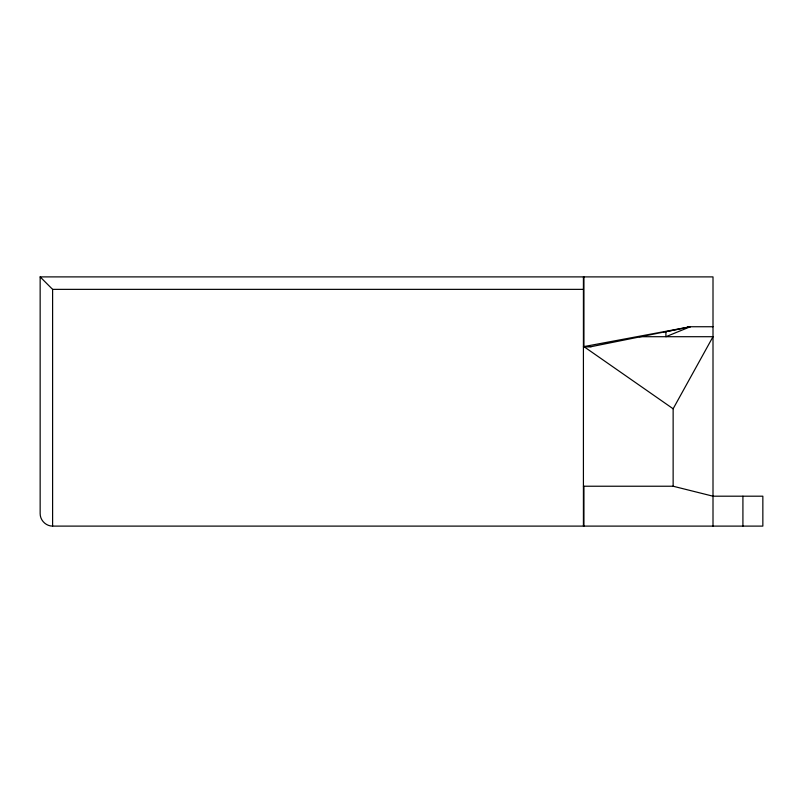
<?xml version="1.0" encoding="UTF-8"?>
<svg xmlns="http://www.w3.org/2000/svg" width="803" height="803" viewBox="0 0 803 803"><rect width="100%" height="100%" fill="white"/><g stroke="black" fill="none" stroke-linecap="round" stroke-linejoin="round"><path stroke-width="1.2" d="M713.004 526.106L713.004 276.894L40.15 276.894L40.15 513.639C40.11 520.314 45.942 526.146 52.607 526.106L762.85 526.106L762.85 496.194L713.004 496.194L673.135 486.227L673.135 408.777L713.004 336.708L638.997 336.708M665.908 331.719L690.329 326.741L665.908 336.708L665.908 331.719L663.459 331.719M591.149 346.675L690.329 326.741L583.922 346.585L591.149 346.675L583.42 346.585M40.15 276.894L52.607 289.361L583.42 289.361M687.89 326.741L713.004 326.741M583.42 486.227L673.135 486.227M673.135 408.777L583.922 346.625L583.922 276.894M742.916 496.194L742.916 526.106M583.922 486.227L583.922 526.106M583.42 276.894L583.42 526.106M52.607 289.361L52.607 526.106"/></g></svg>
